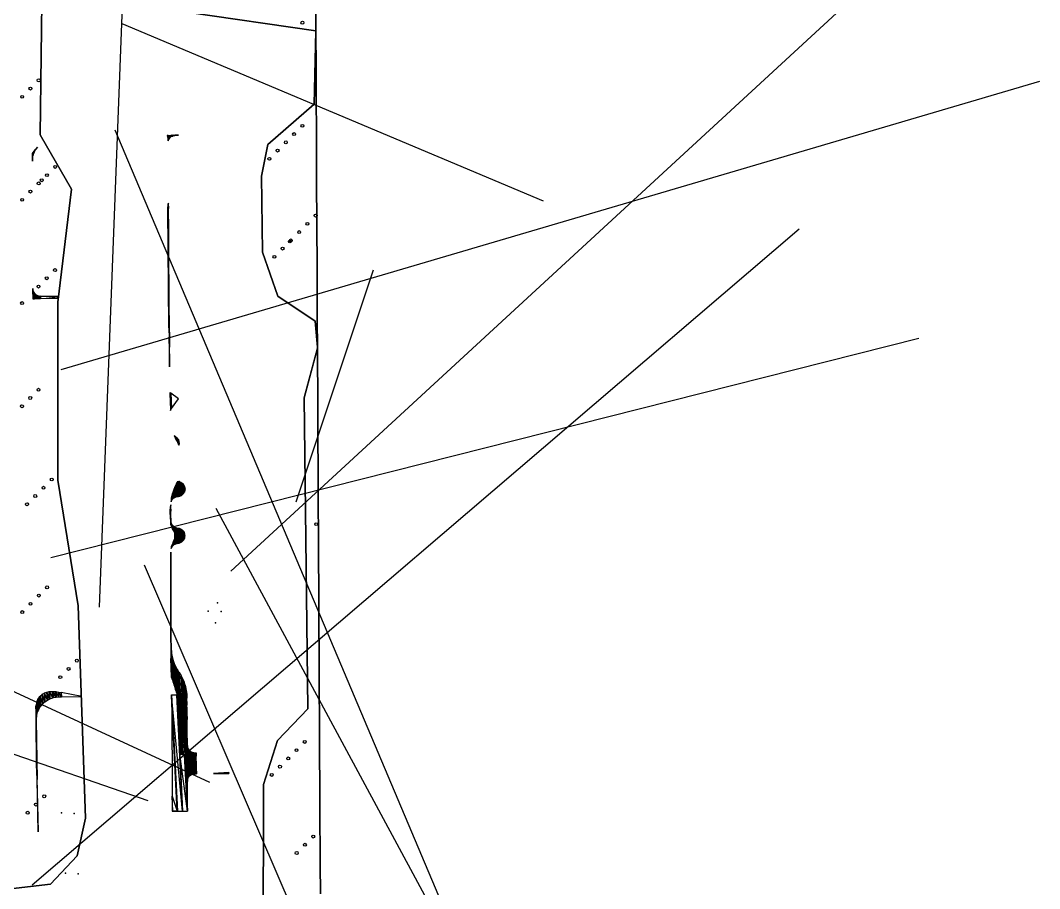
# Model space of a CAD drawing. Header units: metres. Extents: x 4 to 261, y 19 to 641.
# Drawn here: x 115.5 to 255.3, y 268.5 to 387.6 of the extents above; entities that cross this region are included whole.
import ezdxf

# ---------------------------------------------------------------- set-up
doc = ezdxf.new("R2010")
doc.units = ezdxf.units.M
for name, color, linetype in [('BOUNDARY', 7, 'Continuous'), ('ELECTR_CABLE', 7, 'Continuous'), ('ELECTR_CABLE_COMM', 7, 'Continuous'), ('OVERHEAD_POWER_LINE', 7, 'Continuous'), ('ROAD', 7, 'Continuous'), ('SEWER', 7, 'Continuous'), ('SIDEWALK_PATH', 7, 'Continuous'), ('TREE', 7, 'Continuous'), ('WATER_PIPELINE', 7, 'Continuous')]:
    doc.layers.add(name, color=color, linetype=linetype)

# ---------------------------------------------------------------- blocks, each defined once
blk = doc.blocks.new('ДЕРЕН_SIBIRICA')
blk.add_circle((0, 0), 0.2)
blk = doc.blocks.new('СПИРЕЯ_СЕРАЯ')
blk.add_circle((0, 0), 0.2)
blk = doc.blocks.new('ДЕРЕН_FLAVIRAMEA')
blk.add_circle((0, 0), 0.2)
blk = doc.blocks.new('МИСКАНТУС_КИТАЙСКИЙ')
blk.add_circle((0, 0), 0.2)
blk = doc.blocks.new('BEREZA')
blk.add_circle((0, 0), 0.2)

msp = doc.modelspace()

# ---------------------------------------------------------------- linework, layer by layer
at = {"layer": 'BOUNDARY'}
msp.add_lwpolyline([(156.68, 267.76), (156.66, 268.77), (156.65, 270.77), (156.65, 271.75), (156.63, 273.75), (156.62, 274.75), (156.6, 276.74), (156.6, 277.74), (156.59, 279.74), (156.59, 280.74), (156.57, 282.73), (156.57, 283.73), (156.56, 285.73), (156.56, 286.73), (156.54, 288.71), (156.54, 289.71), (156.53, 291.71), (156.53, 292.72), (156.51, 294.7), (156.51, 295.7), (156.5, 297.7), (156.5, 298.7), (156.48, 300.69), (156.48, 301.69), (156.47, 303.69), (156.47, 304.69), (156.45, 306.68), (156.45, 307.68), (156.44, 309.68), (156.44, 310.68), (156.42, 312.66), (156.42, 313.66), (156.41, 315.67), (156.39, 316.65), (156.39, 318.65), (156.38, 319.65), (156.38, 321.65), (156.36, 322.64), (156.36, 324.64), (156.35, 325.64), (156.35, 327.64), (156.33, 328.63), (156.33, 330.63), (156.32, 331.63), (156.32, 333.63), (156.3, 334.61), (156.29, 336.61), (156.29, 337.61), (156.27, 339.6), (156.27, 340.6), (156.26, 342.6), (156.26, 343.6), (156.24, 345.59), (156.24, 346.59), (156.23, 348.59), (156.23, 349.59), (156.21, 351.58), (156.21, 352.58), (156.21, 352.68), (156.21, 352.68), (156.2, 354.58), (156.2, 355.58), (156.18, 357.56), (156.18, 358.56), (156.17, 360.56), (156.17, 361.56), (156.15, 363.55), (156.15, 364.55), (156.14, 365.84), (156.14, 365.84), (156.14, 366.55), (156.14, 367.55), (156.12, 369.54), (156.12, 370.54), (156.11, 372.54), (156.11, 373.54), (156.09, 375.53), (156.09, 376.53), (156.08, 378.53), (156.08, 379.53), (156.06, 381.51), (156.06, 382.51), (156.05, 384.51), (156.05, 385.5), (156.04, 387.5), (156.04, 388.5)], dxfattribs=at)
at = {"layer": 'ELECTR_CABLE'}
for p, q in [((240.68, 400.77), (144.39, 312.02)), ((129.42, 387.14), (187.24, 362.83)), ((153.33, 321.51), (163.93, 353.35)), ((186.53, 187.3), (132.51, 312.83))]:
    msp.add_line(p, q, dxfattribs=at)
at = {"layer": 'ELECTR_CABLE_COMM'}
msp.add_line((222.35, 358.95), (117.13, 268.91), dxfattribs=at)
at = {"layer": 'GROUND'}
for points in [[(118.76, 415.45), (118.2, 371.87), (122.53, 364.42), (120.63, 348.93), (120.65, 324.49), (123.44, 307.27), (124.42, 278.12), (123.27, 272.94), (119.63, 269.08), (104.32, 267.27), (104.08, 264.39), (110, 263.98), (114.17, 262.13), (117.07, 258.62), (118.46, 245.95), (122.22, 242.8), (124.29, 236.77), (124.42, 217.22), (123.2, 212.37), (119.78, 208.71), (107.52, 206.84)], [(156.04, 388.5), (156.04, 387.5), (156.05, 385.5), (156.05, 384.51), (156.06, 382.51), (156.06, 381.51), (156.08, 379.53), (156.08, 378.53), (156.09, 376.53), (156.09, 375.53), (156.11, 373.54), (156.11, 372.54), (156.12, 370.54), (156.12, 369.54), (156.14, 367.55), (156.14, 366.55), (156.14, 365.84), (156.15, 364.55), (156.15, 363.55), (156.17, 361.56), (156.17, 360.56), (156.18, 358.56), (156.18, 357.56), (156.2, 355.58), (156.2, 354.58), (156.21, 352.68), (156.21, 352.58), (156.21, 351.58), (156.23, 349.59), (156.23, 348.59), (156.24, 346.59), (156.24, 345.59), (156.26, 343.6), (156.26, 342.73), (155.95, 346.3), (150.81, 349.72), (148.73, 355.79), (148.59, 366.18), (149.44, 370.56), (155.82, 376.06), (156.04, 386.15), (138.35, 388.69)], [(148.83, 260.19), (148.85, 282.73), (150.76, 288.76), (154.94, 293.11), (154.42, 335.77), (156.26, 342.62), (156.26, 342.6), (156.27, 340.6), (156.27, 339.6), (156.29, 337.61), (156.29, 336.61), (156.3, 334.61), (156.32, 333.63), (156.32, 331.63), (156.33, 330.63), (156.33, 328.63), (156.35, 327.64), (156.35, 325.64), (156.36, 324.64), (156.36, 322.64), (156.38, 321.65), (156.38, 319.65), (156.39, 318.65), (156.39, 316.65), (156.41, 315.67), (156.42, 313.66), (156.42, 312.66), (156.44, 310.68), (156.44, 309.68), (156.45, 307.68), (156.45, 306.68), (156.47, 304.69), (156.47, 303.69), (156.48, 301.69), (156.48, 300.69), (156.5, 298.7), (156.5, 297.7), (156.51, 295.7), (156.51, 294.7), (156.53, 292.72), (156.53, 291.71), (156.54, 289.71), (156.54, 288.71), (156.56, 286.73), (156.56, 285.73), (156.57, 283.73), (156.57, 282.73), (156.59, 280.74), (156.59, 279.74), (156.6, 277.74), (156.6, 276.74), (156.62, 274.75), (156.63, 273.75), (156.65, 271.75), (156.65, 270.77), (156.66, 268.77), (156.68, 267.76)]]:
    msp.add_lwpolyline(points, dxfattribs=at)
at = {"layer": 'OVERHEAD_POWER_LINE'}
for p, q in [((238.79, 343.94), (119.69, 313.85)), ((3.65, 325.32), (132.98, 280.55)), ((141.51, 283), (103.3, 300.67))]:
    msp.add_line(p, q, dxfattribs=at)
at = {"layer": 'ROAD'}
for points in [[(107.52, 206.84), (119.78, 208.71), (123.2, 212.37), (124.42, 217.22), (124.29, 236.77), (122.22, 242.8), (118.46, 245.95), (117.07, 258.62), (114.17, 262.13), (110, 263.98), (104.08, 264.39), (104.32, 267.27), (119.63, 269.08), (123.27, 272.94), (124.42, 278.12), (123.44, 307.27), (120.65, 324.49), (120.63, 348.93), (122.53, 364.42), (118.2, 371.87), (118.76, 415.45)], [(138.35, 388.69), (156.04, 386.15), (155.82, 376.06), (149.44, 370.56), (148.59, 366.18), (148.73, 355.79), (150.81, 349.72), (155.95, 346.3), (156.27, 342.65), (154.42, 335.77), (154.94, 293.11), (150.76, 288.76), (148.85, 282.73), (148.83, 260.19), (150.35, 255.37), (154.03, 251.91), (164.79, 250.55), (165.15, 235.01), (168.21, 225.71), (168.48, 217.14), (158.99, 211.79), (157.03, 205.76)]]:
    msp.add_lwpolyline(points, dxfattribs=at)
msp.add_lwpolyline([(154.74, 316.28), (154.77, 316.28), (154.77, 316.28)], close=True, dxfattribs=at)
at = {"layer": 'SEWER'}
for p, q in [((126.34, 307.09), (131.64, 444.29)), ((142.32, 320.67), (193.32, 226.1))]:
    msp.add_line(p, q, dxfattribs=at)
at = {"layer": 'SIDEWALK_PATH'}
for points in [[(135.79, 371.06), (135.76, 371.17), (135.76, 371.17), (135.73, 371.79), (135.73, 371.79), (135.79, 371.06), (135.76, 371.17), (135.73, 371.79), (135.73, 371.79), (135.65, 371.78), (135.65, 371.78), (135.76, 371.17)], [(135.79, 371.06), (135.76, 371.79), (135.76, 371.79), (135.73, 371.79), (135.73, 371.79), (135.79, 371.06)], [(135.83, 371.79), (135.86, 371.23), (135.86, 371.23), (135.76, 371.79), (135.76, 371.79), (135.83, 371.79), (135.86, 371.23), (135.76, 371.79), (135.76, 371.79), (135.79, 371.06), (135.79, 371.06), (135.86, 371.23)], [(135.92, 371.79), (135.95, 371.37), (135.95, 371.37), (135.83, 371.79), (135.83, 371.79), (135.92, 371.79), (135.95, 371.37), (135.83, 371.79), (135.83, 371.79), (135.86, 371.23), (135.86, 371.23), (135.95, 371.37)], [(136.06, 371.79), (136.07, 371.51), (136.07, 371.51), (135.92, 371.79), (135.92, 371.79), (136.06, 371.79), (136.07, 371.51), (135.92, 371.79), (135.92, 371.79), (135.95, 371.37), (135.95, 371.37), (136.07, 371.51)], [(136.21, 371.81), (136.21, 371.63), (136.21, 371.63), (136.06, 371.79), (136.06, 371.79), (136.21, 371.81), (136.21, 371.63), (136.06, 371.79), (136.06, 371.79), (136.07, 371.51), (136.07, 371.51), (136.21, 371.63)], [(136.36, 371.81), (136.37, 371.7), (136.37, 371.7), (136.21, 371.81), (136.21, 371.81), (136.36, 371.81), (136.37, 371.7), (136.21, 371.81), (136.21, 371.81), (136.21, 371.63), (136.21, 371.63), (136.37, 371.7)], [(136.53, 371.81), (136.53, 371.76), (136.53, 371.76), (136.36, 371.81), (136.36, 371.81), (136.53, 371.81), (136.53, 371.76), (136.36, 371.81), (136.36, 371.81), (136.37, 371.7), (136.37, 371.7), (136.53, 371.76)], [(136.71, 371.82), (136.71, 371.79), (136.71, 371.79), (136.53, 371.81), (136.53, 371.81), (136.71, 371.82), (136.71, 371.79), (136.53, 371.81), (136.53, 371.81), (136.53, 371.76), (136.53, 371.76), (136.71, 371.79)], [(137.18, 371.82), (136.71, 371.82), (136.71, 371.82), (136.71, 371.79), (136.71, 371.79), (137.18, 371.82)], [(117.24, 369.43), (117.27, 369.06), (117.27, 369.06), (117.15, 369.31), (117.15, 369.31), (117.24, 369.43), (117.27, 369.06), (117.15, 369.31), (117.15, 369.31), (117.18, 368.67), (117.18, 368.67), (117.27, 369.06)], [(117.18, 368.67), (117.15, 369.31), (117.15, 369.31), (117.15, 369.24), (117.15, 369.24), (117.18, 368.67)], [(117.18, 368.67), (117.18, 368.66), (117.18, 368.66), (117.15, 369.24), (117.15, 369.24), (117.18, 368.67), (117.18, 368.66), (117.15, 369.24), (117.15, 369.24), (117.15, 368.24), (117.15, 368.24), (117.18, 368.66)], [(117.39, 369.63), (117.41, 369.46), (117.41, 369.46), (117.24, 369.43), (117.24, 369.43), (117.39, 369.63), (117.41, 369.46), (117.24, 369.43), (117.24, 369.43), (117.27, 369.06), (117.27, 369.06), (117.41, 369.46)], [(117.59, 369.87), (117.59, 369.82), (117.59, 369.82), (117.39, 369.63), (117.39, 369.63), (117.59, 369.87), (117.59, 369.82), (117.39, 369.63), (117.39, 369.63), (117.41, 369.46), (117.41, 369.46), (117.59, 369.82)], [(117.83, 370.18), (117.59, 369.87), (117.59, 369.87), (117.59, 369.82), (117.59, 369.82), (117.83, 370.18)], [(135.79, 362.42), (135.82, 361.79), (135.82, 361.79), (135.74, 361.67), (135.74, 361.67), (135.79, 362.42), (135.82, 361.79), (135.74, 361.67), (135.74, 361.67), (135.83, 359.89), (135.83, 359.89), (135.82, 361.79)], [(135.8, 362.51), (135.79, 362.42), (135.79, 362.42), (135.82, 361.79), (135.82, 361.79), (135.8, 362.51)], [(135.74, 361.67), (135.83, 359.89), (135.83, 359.89), (135.88, 345.6), (135.88, 345.6), (135.74, 361.67), (135.83, 359.89), (135.88, 345.6), (135.88, 345.6), (135.94, 344.56), (135.94, 344.56), (135.83, 359.89)], [(117.21, 350.59), (117.2, 350.78), (117.2, 350.78), (117.27, 349.38), (117.27, 349.38), (117.21, 350.59), (117.2, 350.78), (117.27, 349.38), (117.27, 349.38), (117.2, 350.78), (117.27, 349.38), (117.2, 350.78), (117.2, 350.78), (117.2, 349.38), (117.2, 349.38), (117.27, 349.38)], [(117.27, 350.38), (117.33, 349.38), (117.33, 349.38), (117.21, 350.59), (117.21, 350.59), (117.27, 350.38), (117.33, 349.38), (117.21, 350.59), (117.21, 350.59), (117.27, 349.38), (117.27, 349.38), (117.33, 349.38)], [(117.38, 350.2), (117.42, 349.38), (117.42, 349.38), (117.27, 350.38), (117.27, 350.38), (117.38, 350.2), (117.42, 349.38), (117.27, 350.38), (117.27, 350.38), (117.33, 349.38), (117.33, 349.38), (117.42, 349.38)], [(117.51, 350.05), (117.54, 349.4), (117.54, 349.4), (117.38, 350.2), (117.38, 350.2), (117.51, 350.05), (117.54, 349.4), (117.38, 350.2), (117.38, 350.2), (117.42, 349.38), (117.42, 349.38), (117.54, 349.4)], [(117.66, 349.92), (117.69, 349.4), (117.69, 349.4), (117.51, 350.05), (117.51, 350.05), (117.66, 349.92), (117.69, 349.4), (117.51, 350.05), (117.51, 350.05), (117.54, 349.4), (117.54, 349.4), (117.69, 349.4)], [(117.84, 349.83), (117.87, 349.4), (117.87, 349.4), (117.66, 349.92), (117.66, 349.92), (117.84, 349.83), (117.87, 349.4), (117.66, 349.92), (117.66, 349.92), (117.69, 349.4), (117.69, 349.4), (117.87, 349.4)], [(118.05, 349.77), (118.06, 349.4), (118.06, 349.4), (117.84, 349.83), (117.84, 349.83), (118.05, 349.77), (118.06, 349.4), (117.84, 349.83), (117.84, 349.83), (117.87, 349.4), (117.87, 349.4), (118.06, 349.4)], [(118.24, 349.74), (118.26, 349.41), (118.26, 349.41), (118.05, 349.77), (118.05, 349.77), (118.24, 349.74), (118.26, 349.41), (118.05, 349.77), (118.05, 349.77), (118.06, 349.4), (118.06, 349.4), (118.26, 349.41)], [(120.62, 349.75), (120.63, 349.46), (120.63, 349.46), (118.24, 349.74), (118.24, 349.74), (120.62, 349.75), (120.63, 349.46), (118.24, 349.74), (118.24, 349.74), (118.26, 349.41), (118.26, 349.41), (120.63, 349.46)], [(120.63, 349.75), (120.62, 349.75), (120.62, 349.75), (120.63, 349.46), (120.63, 349.46), (120.63, 349.75)], [(135.94, 344.56), (135.88, 345.6), (135.88, 345.6), (135.91, 343.71), (135.91, 343.71), (135.94, 344.56)], [(135.94, 344.56), (135.95, 342.74), (135.95, 342.74), (135.91, 343.71), (135.91, 343.71), (135.94, 344.56), (135.95, 342.74), (135.91, 343.71), (135.91, 343.71), (135.97, 340.03), (135.97, 340.03), (135.95, 342.74)], [(136.13, 336.45), (136.24, 334.33), (136.24, 334.33), (136.04, 336.51), (136.04, 336.51), (136.13, 336.45), (136.24, 334.33), (136.04, 336.51), (136.04, 336.51), (136.15, 334.21), (136.15, 334.21), (136.24, 334.33)], [(136.15, 334.21), (136.04, 336.51), (136.04, 336.51), (136.04, 336.33), (136.04, 336.33), (136.15, 334.21)], [(136.15, 334.21), (136.15, 334.2), (136.15, 334.2), (136.04, 336.33), (136.04, 336.33), (136.15, 334.21), (136.15, 334.2), (136.04, 336.33), (136.04, 336.33), (136.09, 334.06), (136.09, 334.06), (136.15, 334.2)], [(137.21, 335.63), (136.13, 336.45), (136.13, 336.45), (136.24, 334.33), (136.24, 334.33), (137.21, 335.63)], [(136.97, 329.91), (136.8, 330.22), (136.8, 330.22), (136.79, 330.49), (136.79, 330.49), (136.97, 329.91), (136.8, 330.22), (136.79, 330.49), (136.79, 330.49), (136.62, 330.58), (136.62, 330.58), (136.8, 330.22)], [(136.97, 329.91), (136.94, 330.37), (136.94, 330.37), (136.79, 330.49), (136.79, 330.49), (136.97, 329.91)], [(137, 330.31), (137.03, 329.81), (137.03, 329.81), (136.94, 330.37), (136.94, 330.37), (137, 330.31), (137.03, 329.81), (136.94, 330.37), (136.94, 330.37), (136.97, 329.91), (136.97, 329.91), (137.03, 329.81)], [(137.07, 330.22), (137.1, 329.61), (137.1, 329.61), (137, 330.31), (137, 330.31), (137.07, 330.22), (137.1, 329.61), (137, 330.31), (137, 330.31), (137.03, 329.81), (137.03, 329.81), (137.1, 329.61)], [(137.18, 330.06), (137.21, 329.37), (137.21, 329.37), (137.07, 330.22), (137.07, 330.22), (137.18, 330.06), (137.21, 329.37), (137.07, 330.22), (137.07, 330.22), (137.1, 329.61), (137.1, 329.61), (137.21, 329.37)], [(137.19, 329.98), (137.24, 329.31), (137.24, 329.31), (137.18, 330.06), (137.18, 330.06), (137.19, 329.98), (137.24, 329.31), (137.18, 330.06), (137.18, 330.06), (137.21, 329.37), (137.21, 329.37), (137.24, 329.31)], [(137.24, 329.88), (137.27, 329.45), (137.27, 329.45), (137.19, 329.98), (137.19, 329.98), (137.24, 329.88), (137.27, 329.45), (137.19, 329.98), (137.19, 329.98), (137.24, 329.31), (137.24, 329.31), (137.27, 329.45)], [(137.25, 329.78), (137.27, 329.51), (137.27, 329.51), (137.24, 329.88), (137.24, 329.88), (137.25, 329.78), (137.27, 329.51), (137.24, 329.88), (137.24, 329.88), (137.27, 329.45), (137.27, 329.45), (137.27, 329.51)], [(137.27, 329.69), (137.25, 329.78), (137.25, 329.78), (137.27, 329.51), (137.27, 329.51), (137.27, 329.69)], [(136.62, 323.27), (136.68, 322.13), (136.68, 322.13), (136.46, 322.85), (136.46, 322.85), (136.62, 323.27), (136.68, 322.13), (136.46, 322.85), (136.46, 322.85), (136.5, 322.01), (136.5, 322.01), (136.68, 322.13)], [(136.79, 323.73), (136.86, 322.21), (136.86, 322.21), (136.62, 323.27), (136.62, 323.27), (136.79, 323.73), (136.86, 322.21), (136.62, 323.27), (136.62, 323.27), (136.68, 322.13), (136.68, 322.13), (136.86, 322.21)], [(136.92, 323.98), (137.01, 322.25), (137.01, 322.25), (136.79, 323.73), (136.79, 323.73), (136.92, 323.98), (137.01, 322.25), (136.79, 323.73), (136.79, 323.73), (136.86, 322.21), (136.86, 322.21), (137.01, 322.25), (136.79, 323.73), (136.86, 322.21), (136.86, 322.21), (136.79, 323.73), (136.86, 322.21), (136.79, 323.73), (136.79, 323.73), (136.86, 322.21)], [(137.06, 324.24), (137.15, 322.26), (137.15, 322.26), (136.92, 323.98), (136.92, 323.98), (137.06, 324.24), (137.15, 322.26), (136.92, 323.98), (136.92, 323.98), (137.01, 322.25), (137.01, 322.25), (137.15, 322.26)], [(137.1, 324.34), (137.21, 322.26), (137.21, 322.26), (137.06, 324.24), (137.06, 324.24), (137.1, 324.34), (137.21, 322.26), (137.06, 324.24), (137.06, 324.24), (137.15, 322.26), (137.15, 322.26), (137.21, 322.26)], [(137.18, 324.33), (137.28, 322.28), (137.28, 322.28), (137.1, 324.34), (137.1, 324.34), (137.18, 324.33), (137.28, 322.28), (137.1, 324.34), (137.1, 324.34), (137.21, 322.26), (137.21, 322.26), (137.28, 322.28)], [(137.3, 324.31), (137.4, 322.31), (137.4, 322.31), (137.18, 324.33), (137.18, 324.33), (137.3, 324.31), (137.4, 322.31), (137.18, 324.33), (137.18, 324.33), (137.28, 322.28), (137.28, 322.28), (137.4, 322.31)], [(137.3, 324.31), (137.3, 324.31), (137.3, 324.31), (137.4, 322.31), (137.4, 322.31), (137.3, 324.31), (137.3, 324.31), (137.4, 322.31), (137.4, 322.31), (137.31, 324.31), (137.31, 324.31), (137.3, 324.31)], [(137.49, 324.24), (137.58, 322.4), (137.58, 322.4), (137.31, 324.31), (137.31, 324.31), (137.49, 324.24), (137.58, 322.4), (137.31, 324.31), (137.31, 324.31), (137.4, 322.31), (137.4, 322.31), (137.58, 322.4)], [(137.51, 324.24), (137.59, 322.4), (137.59, 322.4), (137.49, 324.24), (137.49, 324.24), (137.51, 324.24), (137.59, 322.4), (137.49, 324.24), (137.49, 324.24), (137.58, 322.4), (137.58, 322.4), (137.59, 322.4)], [(137.67, 324.13), (137.74, 322.52), (137.74, 322.52), (137.51, 324.24), (137.51, 324.24), (137.67, 324.13), (137.74, 322.52), (137.51, 324.24), (137.51, 324.24), (137.59, 322.4), (137.59, 322.4), (137.74, 322.52)], [(137.82, 324), (137.88, 322.67), (137.88, 322.67), (137.67, 324.13), (137.67, 324.13), (137.82, 324), (137.88, 322.67), (137.67, 324.13), (137.67, 324.13), (137.76, 322.52), (137.76, 322.52), (137.88, 322.67), (137.67, 324.13), (137.76, 322.52), (137.76, 322.52), (137.74, 322.52), (137.74, 322.52), (137.67, 324.13)], [(137.94, 323.83), (137.98, 322.85), (137.98, 322.85), (137.82, 324), (137.82, 324), (137.94, 323.83), (137.98, 322.85), (137.82, 324), (137.82, 324), (137.89, 322.68), (137.89, 322.68), (137.98, 322.85), (137.82, 324), (137.89, 322.68), (137.89, 322.68), (137.88, 322.67), (137.88, 322.67), (137.82, 324)], [(137.94, 323.82), (138, 322.85), (138, 322.85), (137.94, 323.83), (137.94, 323.83), (137.94, 323.82), (138, 322.85), (137.94, 323.83), (137.94, 323.83), (137.98, 322.85), (137.98, 322.85), (138, 322.85)], [(138.03, 323.64), (138.06, 323.04), (138.06, 323.04), (137.94, 323.82), (137.94, 323.82), (138.03, 323.64), (138.06, 323.04), (137.94, 323.82), (137.94, 323.82), (138, 322.85), (138, 322.85), (138.06, 323.04)], [(138.07, 323.44), (138.09, 323.24), (138.09, 323.24), (138.03, 323.64), (138.03, 323.64), (138.07, 323.44), (138.09, 323.24), (138.03, 323.64), (138.03, 323.64), (138.06, 323.04), (138.06, 323.04), (138.09, 323.24), (138.03, 323.64), (138.06, 323.04), (138.06, 323.04), (138.03, 323.64), (138.06, 323.04), (138.03, 323.64), (138.03, 323.64), (138.06, 323.04)], [(136.27, 321.73), (136.25, 321.71), (136.25, 321.71), (136.24, 322), (136.24, 322), (136.27, 321.73), (136.25, 321.71), (136.24, 322), (136.24, 322), (136.18, 321.52), (136.18, 321.52), (136.25, 321.71)], [(136.34, 322.44), (136.37, 321.88), (136.37, 321.88), (136.24, 322.04), (136.24, 322.04), (136.34, 322.44), (136.37, 321.88), (136.24, 322.04), (136.24, 322.04), (136.27, 321.73), (136.27, 321.73), (136.37, 321.88)], [(136.27, 321.73), (136.24, 322.04), (136.24, 322.04), (136.24, 322), (136.24, 322), (136.27, 321.73)], [(136.39, 322.61), (136.42, 321.92), (136.42, 321.92), (136.34, 322.44), (136.34, 322.44), (136.39, 322.61), (136.42, 321.92), (136.34, 322.44), (136.34, 322.44), (136.37, 321.88), (136.37, 321.88), (136.42, 321.92)], [(136.46, 322.85), (136.5, 322.01), (136.5, 322.01), (136.39, 322.61), (136.39, 322.61), (136.46, 322.85), (136.5, 322.01), (136.39, 322.61), (136.39, 322.61), (136.42, 321.92), (136.42, 321.92), (136.5, 322.01)], [(136.09, 320.86), (136.12, 320.26), (136.12, 320.26), (136.07, 320.19), (136.07, 320.19), (136.09, 320.86), (136.12, 320.26), (136.07, 320.19), (136.07, 320.19), (136.12, 319.01), (136.12, 319.01), (136.12, 320.26)], [(136.12, 321.1), (136.09, 320.86), (136.09, 320.86), (136.12, 320.26), (136.12, 320.26), (136.12, 321.1)], [(136.07, 320.19), (136.12, 319.01), (136.12, 319.01), (136.07, 320.06), (136.07, 320.06), (136.07, 320.19), (136.12, 319.01), (136.07, 320.06), (136.07, 320.06), (136.12, 318.97), (136.12, 318.97), (136.12, 319.01)], [(136.15, 318.5), (136.12, 318.97), (136.12, 318.97), (136.12, 318.8), (136.12, 318.8), (136.15, 318.5), (136.12, 318.97), (136.12, 318.8), (136.12, 318.8), (136.07, 320.06), (136.07, 320.06), (136.12, 318.97)], [(136.15, 318.77), (136.16, 318.37), (136.16, 318.37), (136.12, 318.97), (136.12, 318.97), (136.15, 318.77), (136.16, 318.37), (136.12, 318.97), (136.12, 318.97), (136.15, 318.5), (136.15, 318.5), (136.16, 318.37)], [(136.15, 318.76), (136.18, 318.28), (136.18, 318.28), (136.15, 318.77), (136.15, 318.77), (136.15, 318.76), (136.18, 318.28), (136.15, 318.77), (136.15, 318.77), (136.16, 318.37), (136.16, 318.37), (136.18, 318.28)], [(136.19, 318.59), (136.22, 318.16), (136.22, 318.16), (136.15, 318.76), (136.15, 318.76), (136.19, 318.59), (136.22, 318.16), (136.15, 318.76), (136.15, 318.76), (136.18, 318.28), (136.18, 318.28), (136.22, 318.16)], [(136.28, 318.41), (136.31, 317.92), (136.31, 317.92), (136.19, 318.59), (136.19, 318.59), (136.28, 318.41), (136.31, 317.92), (136.19, 318.59), (136.19, 318.59), (136.22, 318.16), (136.22, 318.16), (136.31, 317.92)], [(136.34, 318.35), (136.37, 317.79), (136.37, 317.79), (136.28, 318.41), (136.28, 318.41), (136.34, 318.35), (136.37, 317.79), (136.28, 318.41), (136.28, 318.41), (136.31, 317.92), (136.31, 317.92), (136.37, 317.79)], [(136.4, 318.26), (136.43, 317.67), (136.43, 317.67), (136.34, 318.35), (136.34, 318.35), (136.4, 318.26), (136.43, 317.67), (136.34, 318.35), (136.34, 318.35), (136.37, 317.79), (136.37, 317.79), (136.43, 317.67)], [(136.55, 318.13), (136.58, 317.4), (136.58, 317.4), (136.4, 318.26), (136.4, 318.26), (136.55, 318.13), (136.58, 317.4), (136.4, 318.26), (136.4, 318.26), (136.43, 317.67), (136.43, 317.67), (136.58, 317.4)], [(136.59, 318.1), (136.64, 317.32), (136.64, 317.32), (136.55, 318.13), (136.55, 318.13), (136.59, 318.1), (136.64, 317.32), (136.55, 318.13), (136.55, 318.13), (136.58, 317.4), (136.58, 317.4), (136.64, 317.32)], [(136.65, 318.07), (136.7, 317.13), (136.7, 317.13), (136.59, 318.1), (136.59, 318.1), (136.65, 318.07), (136.7, 317.13), (136.59, 318.1), (136.59, 318.1), (136.64, 317.32), (136.64, 317.32), (136.7, 317.13)], [(136.71, 318.02), (136.83, 315.77), (136.83, 315.77), (136.65, 318.07), (136.65, 318.07), (136.71, 318.02), (136.83, 315.77), (136.65, 318.07), (136.65, 318.07), (136.77, 315.75), (136.77, 315.75), (136.83, 315.77)], [(136.82, 317.99), (136.92, 315.8), (136.92, 315.8), (136.71, 318.02), (136.71, 318.02), (136.82, 317.99), (136.92, 315.8), (136.71, 318.02), (136.71, 318.02), (136.83, 315.77), (136.83, 315.77), (136.92, 315.8)], [(136.91, 317.96), (137.01, 315.81), (137.01, 315.81), (136.82, 317.99), (136.82, 317.99), (136.91, 317.96), (137.01, 315.81), (136.82, 317.99), (136.82, 317.99), (136.92, 315.8), (136.92, 315.8), (137.01, 315.81)], [(137, 317.93), (137.1, 315.83), (137.1, 315.83), (136.91, 317.96), (136.91, 317.96), (137, 317.93), (137.1, 315.83), (136.91, 317.96), (136.91, 317.96), (137.01, 315.81), (137.01, 315.81), (137.1, 315.83)], [(137.09, 317.92), (137.19, 315.86), (137.19, 315.86), (137, 317.93), (137, 317.93), (137.09, 317.92), (137.19, 315.86), (137, 317.93), (137, 317.93), (137.1, 315.83), (137.1, 315.83), (137.19, 315.86)], [(137.19, 317.9), (137.3, 315.87), (137.3, 315.87), (137.09, 317.92), (137.09, 317.92), (137.19, 317.9), (137.3, 315.87), (137.09, 317.92), (137.09, 317.92), (137.19, 315.86), (137.19, 315.86), (137.3, 315.87)], [(137.28, 317.89), (137.39, 315.9), (137.39, 315.9), (137.19, 317.9), (137.19, 317.9), (137.28, 317.89), (137.39, 315.9), (137.19, 317.9), (137.19, 317.9), (137.3, 315.87), (137.3, 315.87), (137.39, 315.9)], [(137.39, 317.86), (137.48, 315.93), (137.48, 315.93), (137.28, 317.89), (137.28, 317.89), (137.39, 317.86), (137.48, 315.93), (137.28, 317.89), (137.28, 317.89), (137.39, 315.9), (137.39, 315.9), (137.48, 315.93)], [(137.48, 317.83), (137.56, 315.99), (137.56, 315.99), (137.39, 317.86), (137.39, 317.86), (137.48, 317.83), (137.56, 315.99), (137.39, 317.86), (137.39, 317.86), (137.48, 315.93), (137.48, 315.93), (137.56, 315.99)], [(137.55, 317.77), (137.64, 316.04), (137.64, 316.04), (137.48, 317.83), (137.48, 317.83), (137.55, 317.77), (137.64, 316.04), (137.48, 317.83), (137.48, 317.83), (137.56, 315.99), (137.56, 315.99), (137.64, 316.04)], [(137.64, 317.73), (137.71, 316.11), (137.71, 316.11), (137.55, 317.77), (137.55, 317.77), (137.64, 317.73), (137.71, 316.11), (137.55, 317.77), (137.55, 317.77), (137.64, 316.04), (137.64, 316.04), (137.71, 316.11)], [(137.71, 317.65), (137.79, 316.17), (137.79, 316.17), (137.64, 317.73), (137.64, 317.73), (137.71, 317.65), (137.79, 316.17), (137.64, 317.73), (137.64, 317.73), (137.71, 316.11), (137.71, 316.11), (137.79, 316.17)], [(137.79, 317.59), (137.85, 316.25), (137.85, 316.25), (137.71, 317.65), (137.71, 317.65), (137.79, 317.59), (137.85, 316.25), (137.71, 317.65), (137.71, 317.65), (137.79, 316.17), (137.79, 316.17), (137.85, 316.25)], [(137.85, 317.52), (137.91, 316.32), (137.91, 316.32), (137.79, 317.59), (137.79, 317.59), (137.85, 317.52), (137.91, 316.32), (137.79, 317.59), (137.79, 317.59), (137.85, 316.25), (137.85, 316.25), (137.91, 316.32)], [(137.91, 317.44), (137.95, 316.43), (137.95, 316.43), (137.85, 317.52), (137.85, 317.52), (137.91, 317.44), (137.95, 316.43), (137.85, 317.52), (137.85, 317.52), (137.91, 316.32), (137.91, 316.32), (137.95, 316.43)], [(136.56, 316.23), (136.59, 315.67), (136.59, 315.67), (136.44, 315.92), (136.44, 315.92), (136.56, 316.23), (136.59, 315.67), (136.44, 315.92), (136.44, 315.92), (136.46, 315.55), (136.46, 315.55), (136.59, 315.67)], [(136.68, 316.5), (136.73, 315.72), (136.73, 315.72), (136.56, 316.23), (136.56, 316.23), (136.68, 316.5), (136.73, 315.72), (136.56, 316.23), (136.56, 316.23), (136.59, 315.67), (136.59, 315.67), (136.73, 315.72)], [(136.7, 316.61), (136.74, 315.74), (136.74, 315.74), (136.68, 316.5), (136.68, 316.5), (136.7, 316.61), (136.74, 315.74), (136.68, 316.5), (136.68, 316.5), (136.73, 315.72), (136.73, 315.72), (136.74, 315.74)], [(136.7, 317.13), (136.77, 315.75), (136.77, 315.75), (136.7, 316.84), (136.7, 316.84), (136.7, 317.13), (136.77, 315.75), (136.7, 316.84), (136.7, 316.84), (136.76, 315.75), (136.76, 315.75), (136.77, 315.75)], [(136.7, 316.84), (136.76, 315.75), (136.76, 315.75), (136.7, 316.61), (136.7, 316.61), (136.7, 316.84), (136.76, 315.75), (136.7, 316.61), (136.7, 316.61), (136.74, 315.74), (136.74, 315.74), (136.76, 315.75)], [(137.95, 317.34), (138, 316.5), (138, 316.5), (137.91, 317.44), (137.91, 317.44), (137.95, 317.34), (138, 316.5), (137.91, 317.44), (137.91, 317.44), (137.95, 316.43), (137.95, 316.43), (138, 316.5)], [(137.98, 317.26), (138.03, 316.61), (138.03, 316.61), (137.95, 317.34), (137.95, 317.34), (137.98, 317.26), (138.03, 316.61), (137.95, 317.34), (137.95, 317.34), (138, 316.5), (138, 316.5), (138.03, 316.61)], [(138.03, 317.16), (138.04, 316.7), (138.04, 316.7), (137.98, 317.26), (137.98, 317.26), (138.03, 317.16), (138.04, 316.7), (137.98, 317.26), (137.98, 317.26), (138.03, 316.61), (138.03, 316.61), (138.04, 316.7)], [(138.04, 317.08), (138.06, 316.81), (138.06, 316.81), (138.03, 317.16), (138.03, 317.16), (138.04, 317.08), (138.06, 316.81), (138.03, 317.16), (138.03, 317.16), (138.04, 316.7), (138.04, 316.7), (138.06, 316.81)], [(138.06, 316.89), (138.04, 317.08), (138.04, 317.08), (138.06, 316.81), (138.06, 316.81), (138.06, 316.89)], [(136.25, 315.26), (136.19, 315.11), (136.19, 315.11), (136.19, 315.14), (136.19, 315.14), (136.25, 315.26), (136.19, 315.11), (136.19, 315.14), (136.19, 315.14), (136.18, 315.1), (136.18, 315.1), (136.19, 315.11)], [(136.25, 315.26), (136.24, 315.37), (136.24, 315.37), (136.19, 315.14), (136.19, 315.14), (136.25, 315.26)], [(136.25, 315.43), (136.27, 315.29), (136.27, 315.29), (136.24, 315.37), (136.24, 315.37), (136.25, 315.43), (136.27, 315.29), (136.24, 315.37), (136.24, 315.37), (136.25, 315.26), (136.25, 315.26), (136.27, 315.29)], [(136.33, 315.62), (136.34, 315.41), (136.34, 315.41), (136.25, 315.43), (136.25, 315.43), (136.33, 315.62), (136.34, 315.41), (136.25, 315.43), (136.25, 315.43), (136.27, 315.29), (136.27, 315.29), (136.34, 315.41)], [(136.44, 315.9), (136.46, 315.55), (136.46, 315.55), (136.33, 315.62), (136.33, 315.62), (136.44, 315.9), (136.46, 315.55), (136.33, 315.62), (136.33, 315.62), (136.34, 315.41), (136.34, 315.41), (136.46, 315.55)], [(136.44, 315.9), (136.44, 315.9), (136.44, 315.9), (136.46, 315.55), (136.46, 315.55), (136.44, 315.9), (136.44, 315.9), (136.46, 315.55), (136.46, 315.55), (136.44, 315.92), (136.44, 315.92), (136.44, 315.9)], [(136.13, 314.63), (136.12, 314.4), (136.12, 314.4), (136.13, 313.87), (136.13, 313.87), (136.13, 314.63)], [(136.12, 314.4), (136.13, 313.87), (136.13, 313.87), (136.12, 302.7), (136.12, 302.7), (136.12, 314.4), (136.13, 313.87), (136.12, 302.7), (136.12, 302.7), (136.18, 301.63), (136.18, 301.63), (136.13, 313.87)], [(136.4, 297), (136.12, 302.7), (136.12, 302.7), (136.12, 300.03), (136.12, 300.03), (136.4, 297)], [(136.18, 301.63), (136.18, 301.63), (136.18, 301.63), (136.4, 297), (136.4, 297), (136.18, 301.63), (136.18, 301.63), (136.4, 297), (136.4, 297), (136.21, 301.05), (136.21, 301.05), (136.18, 301.63)], [(136.28, 300.45), (136.47, 296.79), (136.47, 296.79), (136.21, 301.05), (136.21, 301.05), (136.28, 300.45), (136.47, 296.79), (136.21, 301.05), (136.21, 301.05), (136.4, 297), (136.4, 297), (136.47, 296.79)], [(136.4, 297), (136.25, 297.46), (136.25, 297.46), (136.12, 300.03), (136.12, 300.03), (136.4, 297), (136.25, 297.46), (136.12, 300.03), (136.12, 300.03), (136.19, 297.66), (136.19, 297.66), (136.25, 297.46)], [(136.37, 300.12), (136.55, 296.55), (136.55, 296.55), (136.28, 300.45), (136.28, 300.45), (136.37, 300.12), (136.55, 296.55), (136.28, 300.45), (136.28, 300.45), (136.47, 296.79), (136.47, 296.79), (136.55, 296.55)], [(136.43, 299.88), (136.59, 296.39), (136.59, 296.39), (136.37, 300.12), (136.37, 300.12), (136.43, 299.88), (136.59, 296.39), (136.37, 300.12), (136.37, 300.12), (136.55, 296.55), (136.55, 296.55), (136.59, 296.39)], [(136.56, 299.48), (136.74, 295.96), (136.74, 295.96), (136.43, 299.88), (136.43, 299.88), (136.56, 299.48), (136.74, 295.96), (136.43, 299.88), (136.43, 299.88), (136.59, 296.39), (136.59, 296.39), (136.74, 295.96)], [(136.59, 299.4), (136.77, 295.85), (136.77, 295.85), (136.56, 299.48), (136.56, 299.48), (136.59, 299.4), (136.77, 295.85), (136.56, 299.48), (136.56, 299.48), (136.74, 295.96), (136.74, 295.96), (136.77, 295.85)], [(136.62, 299.33), (136.79, 295.75), (136.79, 295.75), (136.59, 299.4), (136.59, 299.4), (136.62, 299.33), (136.79, 295.75), (136.59, 299.4), (136.59, 299.4), (136.77, 295.85), (136.77, 295.85), (136.79, 295.75)], [(136.71, 299.11), (136.91, 295.34), (136.91, 295.34), (136.62, 299.33), (136.62, 299.33), (136.71, 299.11), (136.91, 295.34), (136.62, 299.33), (136.62, 299.33), (136.79, 295.75), (136.79, 295.75), (136.91, 295.34)], [(136.86, 298.78), (137.06, 294.73), (137.06, 294.73), (136.71, 299.11), (136.71, 299.11), (136.86, 298.78), (137.06, 294.73), (136.71, 299.11), (136.71, 299.11), (136.91, 295.34), (136.91, 295.34), (137.06, 294.73)], [(137, 298.54), (137.22, 294.12), (137.22, 294.12), (136.86, 298.78), (136.86, 298.78), (137, 298.54), (137.22, 294.12), (136.86, 298.78), (136.86, 298.78), (137.06, 294.73), (137.06, 294.73), (137.22, 294.12)], [(137.1, 298.37), (137.34, 293.52), (137.34, 293.52), (137, 298.54), (137, 298.54), (137.1, 298.37), (137.34, 293.52), (137, 298.54), (137, 298.54), (137.22, 294.12), (137.22, 294.12), (137.34, 293.52)], [(137.16, 298.27), (137.43, 292.8), (137.43, 292.8), (137.1, 298.37), (137.1, 298.37), (137.16, 298.27), (137.43, 292.8), (137.1, 298.37), (137.1, 298.37), (137.34, 293.52), (137.34, 293.52), (137.43, 292.8)], [(137.18, 298.24), (137.46, 292.49), (137.46, 292.49), (137.16, 298.27), (137.16, 298.27), (137.18, 298.24), (137.46, 292.49), (137.16, 298.27), (137.16, 298.27), (137.43, 292.8), (137.43, 292.8), (137.46, 292.49)], [(137.19, 298.21), (137.49, 292.15), (137.49, 292.15), (137.18, 298.24), (137.18, 298.24), (137.19, 298.21), (137.49, 292.15), (137.18, 298.24), (137.18, 298.24), (137.46, 292.49), (137.46, 292.49), (137.49, 292.15)], [(137.21, 298.18), (137.55, 291.46), (137.55, 291.46), (137.19, 298.21), (137.19, 298.21), (137.21, 298.18), (137.55, 291.46), (137.19, 298.21), (137.19, 298.21), (137.49, 292.15), (137.49, 292.15), (137.55, 291.46)], [(137.27, 298.11), (137.82, 286.88), (137.82, 286.88), (137.21, 298.18), (137.21, 298.18), (137.27, 298.11), (137.82, 286.88), (137.21, 298.18), (137.21, 298.18), (137.77, 286.88), (137.77, 286.88), (137.82, 286.88)], [(137.55, 297.66), (138.09, 286.83), (138.09, 286.83), (137.27, 298.11), (137.27, 298.11), (137.55, 297.66), (138.09, 286.83), (137.27, 298.11), (137.27, 298.11), (137.82, 286.88), (137.82, 286.88), (138.09, 286.83)], [(137.79, 297.18), (138.3, 286.8), (138.3, 286.8), (137.55, 297.66), (137.55, 297.66), (137.79, 297.18), (138.3, 286.8), (137.55, 297.66), (137.55, 297.66), (138.09, 286.83), (138.09, 286.83), (138.3, 286.8)], [(137.95, 296.76), (138.46, 286.77), (138.46, 286.77), (137.79, 297.18), (137.79, 297.18), (137.95, 296.76), (138.46, 286.77), (137.79, 297.18), (137.79, 297.18), (138.3, 286.8), (138.3, 286.8), (138.46, 286.77)], [(137.98, 296.69), (138.39, 288.67), (138.39, 288.67), (137.95, 296.76), (137.95, 296.76), (137.98, 296.69), (138.39, 288.67), (137.95, 296.76), (137.95, 296.76), (138.39, 288.15), (138.39, 288.15), (138.39, 288.67)], [(138.15, 296.18), (138.37, 291.64), (138.37, 291.64), (137.98, 296.69), (137.98, 296.69), (138.15, 296.18), (138.37, 291.64), (137.98, 296.69), (137.98, 296.69), (138.39, 288.67), (138.39, 288.67), (138.37, 291.64)], [(118.48, 295.1), (118.56, 293.81), (118.56, 293.81), (118.21, 294.87), (118.21, 294.87), (118.48, 295.1), (118.56, 293.81), (118.21, 294.87), (118.21, 294.87), (118.29, 293.49), (118.29, 293.49), (118.56, 293.81)], [(118.5, 295.12), (118.57, 293.82), (118.57, 293.82), (118.48, 295.1), (118.48, 295.1), (118.5, 295.12), (118.57, 293.82), (118.48, 295.1), (118.48, 295.1), (118.56, 293.81), (118.56, 293.81), (118.57, 293.82)], [(118.8, 295.28), (118.86, 294.07), (118.86, 294.07), (118.5, 295.12), (118.5, 295.12), (118.8, 295.28), (118.86, 294.07), (118.5, 295.12), (118.5, 295.12), (118.57, 293.82), (118.57, 293.82), (118.86, 294.07)], [(119.14, 295.4), (119.2, 294.31), (119.2, 294.31), (118.8, 295.3), (118.8, 295.3), (119.14, 295.4), (119.2, 294.31), (118.8, 295.3), (118.8, 295.3), (118.86, 294.09), (118.86, 294.09), (119.2, 294.31)], [(118.8, 295.3), (118.86, 294.09), (118.86, 294.09), (118.8, 295.28), (118.8, 295.28), (118.8, 295.3), (118.86, 294.09), (118.8, 295.28), (118.8, 295.28), (118.86, 294.07), (118.86, 294.07), (118.86, 294.09)], [(119.44, 295.49), (119.48, 294.46), (119.48, 294.46), (119.14, 295.4), (119.14, 295.4), (119.44, 295.49), (119.48, 294.46), (119.14, 295.4), (119.14, 295.4), (119.2, 294.31), (119.2, 294.31), (119.48, 294.46)], [(119.51, 295.49), (119.56, 294.51), (119.56, 294.51), (119.44, 295.49), (119.44, 295.49), (119.51, 295.49), (119.56, 294.51), (119.44, 295.49), (119.44, 295.49), (119.48, 294.46), (119.48, 294.46), (119.56, 294.51)], [(119.9, 295.51), (119.95, 294.64), (119.95, 294.64), (119.51, 295.49), (119.51, 295.49), (119.9, 295.51), (119.95, 294.64), (119.51, 295.49), (119.51, 295.49), (119.56, 294.51), (119.56, 294.51), (119.95, 294.64)], [(120.01, 295.52), (120.05, 294.67), (120.05, 294.67), (119.9, 295.51), (119.9, 295.51), (120.01, 295.52), (120.05, 294.67), (119.9, 295.51), (119.9, 295.51), (119.95, 294.64), (119.95, 294.64), (120.05, 294.67)], [(120.3, 295.49), (120.35, 294.73), (120.35, 294.73), (120.01, 295.52), (120.01, 295.52), (120.3, 295.49), (120.35, 294.73), (120.01, 295.52), (120.01, 295.52), (120.05, 294.67), (120.05, 294.67), (120.35, 294.73)], [(120.38, 295.48), (120.41, 294.73), (120.41, 294.73), (120.3, 295.49), (120.3, 295.49), (120.38, 295.48), (120.41, 294.73), (120.3, 295.49), (120.3, 295.49), (120.35, 294.73), (120.35, 294.73), (120.41, 294.73)], [(120.72, 295.42), (120.75, 294.76), (120.75, 294.76), (120.38, 295.48), (120.38, 295.48), (120.72, 295.42), (120.75, 294.76), (120.38, 295.48), (120.38, 295.48), (120.41, 294.73), (120.41, 294.73), (120.75, 294.76)], [(121.1, 295.34), (121.13, 294.78), (121.13, 294.78), (120.72, 295.42), (120.72, 295.42), (121.1, 295.34), (121.13, 294.78), (120.72, 295.42), (120.72, 295.42), (120.75, 294.76), (120.75, 294.76), (121.13, 294.78)], [(123.95, 294.82), (121.1, 295.34), (121.1, 295.34), (121.13, 294.78), (121.13, 294.78), (123.95, 294.82)], [(138.22, 295.85), (138.36, 292.91), (138.36, 292.91), (138.15, 296.18), (138.15, 296.18), (138.22, 295.85), (138.36, 292.91), (138.15, 296.18), (138.15, 296.18), (138.37, 291.64), (138.37, 291.64), (138.36, 292.91)], [(138.25, 295.66), (138.36, 293.64), (138.36, 293.64), (138.22, 295.85), (138.22, 295.85), (138.25, 295.66), (138.36, 293.64), (138.22, 295.85), (138.22, 295.85), (138.36, 292.91), (138.36, 292.91), (138.36, 293.64)], [(138.33, 295.15), (138.36, 294.6), (138.36, 294.6), (138.25, 295.66), (138.25, 295.66), (138.33, 295.15), (138.36, 294.6), (138.25, 295.66), (138.25, 295.66), (138.36, 293.64), (138.36, 293.64), (138.36, 294.6)], [(138.33, 295.13), (138.33, 295.15), (138.33, 295.15), (138.36, 294.6), (138.36, 294.6), (138.33, 295.13)], [(117.69, 293.7), (117.77, 292.39), (117.77, 292.39), (117.63, 293.45), (117.63, 293.45), (117.69, 293.7), (117.77, 292.39), (117.63, 293.45), (117.63, 293.45), (117.71, 292.07), (117.71, 292.07), (117.77, 292.39)], [(117.8, 294.09), (117.86, 292.7), (117.86, 292.7), (117.69, 293.7), (117.69, 293.7), (117.8, 294.09), (117.86, 292.7), (117.69, 293.7), (117.69, 293.7), (117.77, 292.39), (117.77, 292.39), (117.86, 292.7)], [(117.81, 294.16), (117.88, 292.77), (117.88, 292.77), (117.8, 294.09), (117.8, 294.09), (117.81, 294.16), (117.88, 292.77), (117.8, 294.09), (117.8, 294.09), (117.86, 292.7), (117.86, 292.7), (117.88, 292.77)], [(117.9, 294.4), (117.97, 292.95), (117.97, 292.95), (117.81, 294.16), (117.81, 294.16), (117.9, 294.4), (117.97, 292.95), (117.81, 294.16), (117.81, 294.16), (117.88, 292.77), (117.88, 292.77), (117.97, 292.95)], [(117.99, 294.55), (118.06, 293.15), (118.06, 293.15), (117.9, 294.4), (117.9, 294.4), (117.99, 294.55), (118.06, 293.15), (117.9, 294.4), (117.9, 294.4), (117.97, 292.95), (117.97, 292.95), (118.06, 293.15)], [(118.14, 294.81), (118.21, 293.39), (118.21, 293.39), (117.99, 294.55), (117.99, 294.55), (118.14, 294.81), (118.21, 293.39), (117.99, 294.55), (117.99, 294.55), (118.06, 293.15), (118.06, 293.15), (118.21, 293.39)], [(118.21, 294.87), (118.29, 293.49), (118.29, 293.49), (118.14, 294.81), (118.14, 294.81), (118.21, 294.87), (118.29, 293.49), (118.14, 294.81), (118.14, 294.81), (118.21, 293.39), (118.21, 293.39), (118.29, 293.49)], [(136.97, 295.03), (137.76, 279.07), (137.76, 279.07), (136.25, 295.03), (136.25, 295.03), (136.97, 295.03), (137.76, 279.07), (136.25, 295.03), (136.25, 295.03), (137.04, 279.07), (137.04, 279.07), (137.76, 279.07)], [(136.25, 295.03), (137.04, 279.07), (137.04, 279.07), (136.27, 293.82), (136.27, 293.82), (136.25, 295.03), (137.04, 279.07), (136.27, 293.82), (136.27, 293.82), (137, 279.07), (137, 279.07), (137.04, 279.07)], [(137, 279.07), (136.27, 293.82), (136.27, 293.82), (136.33, 281.16), (136.33, 281.16), (137, 279.07)], [(136.98, 295.03), (137.37, 287.21), (137.37, 287.21), (136.97, 295.03), (136.97, 295.03), (136.98, 295.03), (137.37, 287.21), (136.97, 295.03), (136.97, 295.03), (137.37, 286.94), (137.37, 286.94), (137.37, 287.21)], [(137.22, 294.12), (137.46, 289.28), (137.46, 289.28), (136.98, 295.03), (136.98, 295.03), (137.22, 294.12), (137.46, 289.28), (136.98, 295.03), (136.98, 295.03), (137.37, 287.21), (137.37, 287.21), (137.46, 289.28)], [(137.34, 293.52), (137.51, 290.27), (137.51, 290.27), (137.22, 294.12), (137.22, 294.12), (137.34, 293.52), (137.51, 290.27), (137.22, 294.12), (137.22, 294.12), (137.46, 289.28), (137.46, 289.28), (137.51, 290.27)], [(117.63, 293.45), (117.71, 292.07), (117.71, 292.07), (117.65, 292.92), (117.65, 292.92), (117.63, 293.45), (117.71, 292.07), (117.65, 292.92), (117.65, 292.92), (117.69, 291.98), (117.69, 291.98), (117.71, 292.07)], [(117.65, 292.92), (117.69, 291.98), (117.69, 291.98), (117.65, 291.95), (117.65, 291.95), (117.65, 292.92), (117.69, 291.98), (117.65, 291.95), (117.65, 291.95), (117.66, 291.57), (117.66, 291.57), (117.69, 291.98)], [(137.46, 292.49), (137.53, 291.12), (137.53, 291.12), (137.34, 293.52), (137.34, 293.52), (137.46, 292.49), (137.53, 291.12), (137.34, 293.52), (137.34, 293.52), (137.51, 290.27), (137.51, 290.27), (137.53, 291.12)], [(137.55, 291.46), (137.46, 292.49), (137.46, 292.49), (137.53, 291.12), (137.53, 291.12), (137.55, 291.46)], [(117.66, 291.57), (117.65, 291.95), (117.65, 291.95), (117.71, 285.46), (117.71, 285.46), (117.66, 291.57)], [(117.66, 291.57), (117.8, 283.44), (117.8, 283.44), (117.71, 285.46), (117.71, 285.46), (117.66, 291.57), (117.8, 283.44), (117.71, 285.46), (117.71, 285.46), (117.93, 276.23), (117.93, 276.23), (117.8, 283.44)], [(137.53, 291.24), (137.76, 286.88), (137.76, 286.88), (137.51, 290.36), (137.51, 290.36), (137.53, 291.24), (137.76, 286.88), (137.51, 290.36), (137.51, 290.36), (137.67, 286.89), (137.67, 286.89), (137.76, 286.88)], [(137.55, 291.46), (137.77, 286.88), (137.77, 286.88), (137.53, 291.24), (137.53, 291.24), (137.55, 291.46), (137.77, 286.88), (137.53, 291.24), (137.53, 291.24), (137.76, 286.88), (137.76, 286.88), (137.77, 286.88)], [(137.51, 290.36), (137.67, 286.89), (137.67, 286.89), (137.4, 287.89), (137.4, 287.89), (137.51, 290.36), (137.67, 286.89), (137.4, 287.89), (137.4, 287.89), (137.45, 286.92), (137.45, 286.92), (137.67, 286.89)], [(138.39, 288.15), (138.39, 288.15), (138.39, 288.15), (138.46, 286.77), (138.46, 286.77), (138.39, 288.15), (138.39, 288.15), (138.46, 286.77), (138.46, 286.77), (138.4, 287.97), (138.4, 287.97), (138.39, 288.15)], [(137.45, 286.92), (137.4, 287.89), (137.4, 287.89), (137.37, 286.94), (137.37, 286.94), (137.45, 286.92)], [(138.04, 286.83), (138.43, 279.08), (138.43, 279.08), (137.37, 286.94), (137.37, 286.94), (138.04, 286.83), (138.43, 279.08), (137.37, 286.94), (137.37, 286.94), (137.76, 279.07), (137.76, 279.07), (138.43, 279.08)], [(138.24, 286.82), (138.42, 283.17), (138.42, 283.17), (138.04, 286.83), (138.04, 286.83), (138.24, 286.82), (138.42, 283.17), (138.04, 286.83), (138.04, 286.83), (138.43, 279.08), (138.43, 279.08), (138.42, 283.17)], [(138.25, 286.8), (138.43, 283.37), (138.43, 283.37), (138.24, 286.82), (138.24, 286.82), (138.25, 286.8), (138.43, 283.37), (138.24, 286.82), (138.24, 286.82), (138.42, 283.17), (138.42, 283.17), (138.43, 283.37)], [(138.33, 286.8), (138.49, 283.58), (138.49, 283.58), (138.25, 286.8), (138.25, 286.8), (138.33, 286.8), (138.49, 283.58), (138.25, 286.8), (138.25, 286.8), (138.43, 283.37), (138.43, 283.37), (138.49, 283.58)], [(138.43, 286.77), (138.58, 283.76), (138.58, 283.76), (138.33, 286.8), (138.33, 286.8), (138.43, 286.77), (138.58, 283.76), (138.33, 286.8), (138.33, 286.8), (138.49, 283.58), (138.49, 283.58), (138.58, 283.76)], [(138.45, 287.79), (138.51, 286.77), (138.51, 286.77), (138.4, 287.97), (138.4, 287.97), (138.45, 287.79), (138.51, 286.77), (138.4, 287.97), (138.4, 287.97), (138.46, 286.77), (138.46, 286.77), (138.51, 286.77)], [(138.57, 286.76), (138.71, 283.91), (138.71, 283.91), (138.43, 286.77), (138.43, 286.77), (138.57, 286.76), (138.71, 283.91), (138.43, 286.77), (138.43, 286.77), (138.58, 283.76), (138.58, 283.76), (138.71, 283.91)], [(138.54, 287.62), (138.57, 286.76), (138.57, 286.76), (138.45, 287.79), (138.45, 287.79), (138.54, 287.62), (138.57, 286.76), (138.45, 287.79), (138.45, 287.79), (138.51, 286.77), (138.51, 286.77), (138.57, 286.76)], [(138.64, 287.47), (138.67, 286.74), (138.67, 286.74), (138.54, 287.62), (138.54, 287.62), (138.64, 287.47), (138.67, 286.74), (138.54, 287.62), (138.54, 287.62), (138.57, 286.76), (138.57, 286.76), (138.67, 286.74)], [(138.73, 286.73), (138.86, 284.04), (138.86, 284.04), (138.57, 286.76), (138.57, 286.76), (138.73, 286.73), (138.86, 284.04), (138.57, 286.76), (138.57, 286.76), (138.71, 283.91), (138.71, 283.91), (138.86, 284.04)], [(138.76, 287.34), (138.8, 286.73), (138.8, 286.73), (138.64, 287.47), (138.64, 287.47), (138.76, 287.34), (138.8, 286.73), (138.64, 287.47), (138.64, 287.47), (138.67, 286.74), (138.67, 286.74), (138.8, 286.73)], [(138.92, 286.7), (139.04, 284.14), (139.04, 284.14), (138.73, 286.73), (138.73, 286.73), (138.92, 286.7), (139.04, 284.14), (138.73, 286.73), (138.73, 286.73), (138.86, 284.04), (138.86, 284.04), (139.04, 284.14)], [(138.92, 287.24), (138.94, 286.7), (138.94, 286.7), (138.76, 287.34), (138.76, 287.34), (138.92, 287.24), (138.94, 286.7), (138.76, 287.34), (138.76, 287.34), (138.8, 286.73), (138.8, 286.73), (138.94, 286.7)], [(138.95, 287.22), (138.98, 286.7), (138.98, 286.7), (138.92, 287.24), (138.92, 287.24), (138.95, 287.22), (138.98, 286.7), (138.92, 287.24), (138.92, 287.24), (138.94, 286.7), (138.94, 286.7), (138.98, 286.7)], [(138.98, 286.7), (139.1, 284.16), (139.1, 284.16), (138.92, 286.7), (138.92, 286.7), (138.98, 286.7), (139.1, 284.16), (138.92, 286.7), (138.92, 286.7), (139.04, 284.14), (139.04, 284.14), (139.1, 284.16)], [(139.09, 287.16), (139.1, 286.68), (139.1, 286.68), (138.95, 287.22), (138.95, 287.22), (139.09, 287.16), (139.1, 286.68), (138.95, 287.22), (138.95, 287.22), (138.98, 286.7), (138.98, 286.7), (139.1, 286.68)], [(139.12, 286.68), (139.25, 284.2), (139.25, 284.2), (138.98, 286.7), (138.98, 286.7), (139.12, 286.68), (139.25, 284.2), (138.98, 286.7), (138.98, 286.7), (139.1, 284.16), (139.1, 284.16), (139.25, 284.2)], [(139.27, 287.12), (139.28, 286.65), (139.28, 286.65), (139.09, 287.16), (139.09, 287.16), (139.27, 287.12), (139.28, 286.65), (139.09, 287.16), (139.09, 287.16), (139.1, 286.68), (139.1, 286.68), (139.28, 286.65)], [(139.33, 286.65), (139.45, 284.22), (139.45, 284.22), (139.12, 286.68), (139.12, 286.68), (139.33, 286.65), (139.45, 284.22), (139.12, 286.68), (139.12, 286.68), (139.25, 284.2), (139.25, 284.2), (139.45, 284.22)], [(139.45, 287.1), (139.46, 286.64), (139.46, 286.64), (139.27, 287.12), (139.27, 287.12), (139.45, 287.1), (139.46, 286.64), (139.27, 287.12), (139.27, 287.12), (139.28, 286.65), (139.28, 286.65), (139.46, 286.64)], [(139.55, 287.1), (139.58, 286.62), (139.58, 286.62), (139.45, 287.1), (139.45, 287.1), (139.55, 287.1), (139.58, 286.62), (139.45, 287.1), (139.45, 287.1), (139.46, 286.64), (139.46, 286.64), (139.58, 286.62)], [(139.63, 287.1), (139.64, 286.62), (139.64, 286.62), (139.55, 287.1), (139.55, 287.1), (139.63, 287.1), (139.64, 286.62), (139.55, 287.1), (139.55, 287.1), (139.58, 286.62), (139.58, 286.62), (139.64, 286.62)], [(139.64, 287.1), (139.63, 287.1), (139.63, 287.1), (139.64, 286.62), (139.64, 286.62), (139.64, 287.1)], [(139.54, 286.62), (139.66, 284.22), (139.66, 284.22), (139.33, 286.65), (139.33, 286.65), (139.54, 286.62), (139.66, 284.22), (139.33, 286.65), (139.33, 286.65), (139.45, 284.22), (139.45, 284.22), (139.66, 284.22)], [(139.58, 286.62), (139.64, 285.31), (139.64, 285.31), (139.54, 286.62), (139.54, 286.62), (139.58, 286.62), (139.64, 285.31), (139.54, 286.62), (139.54, 286.62), (139.66, 284.22), (139.66, 284.22), (139.64, 285.31)], [(139.64, 286.62), (139.58, 286.62), (139.58, 286.62), (139.64, 285.31), (139.64, 285.31), (139.64, 286.62)], [(144.1, 284.26), (144.1, 284.26), (144.1, 284.26), (144.1, 284.37), (144.1, 284.37), (144.1, 284.26), (144.1, 284.26), (144.1, 284.37), (144.1, 284.37), (141.98, 284.25), (141.98, 284.25), (144.1, 284.26)], [(137, 279.07), (136.43, 279.07), (136.43, 279.07), (136.33, 281.16), (136.33, 281.16), (137, 279.07), (136.43, 279.07), (136.33, 281.16), (136.33, 281.16), (136.34, 279.07), (136.34, 279.07), (136.43, 279.07)]]:
    msp.add_lwpolyline(points, close=True, dxfattribs=at)
at = {"layer": 'TREE'}
for p in [(142.54, 307.68), (141.26, 306.5), (143.04, 306.46), (142.29, 304.92), (121.12, 278.85), (122.87, 278.78), (121.68, 270.56), (123.44, 270.49)]:
    msp.add_point(p, dxfattribs=at)
at = {"layer": 'WATER_PIPELINE'}
for p, q in [((255.34, 379.19), (121.05, 339.63)), ((174.76, 263.14), (128.52, 372.49))]:
    msp.add_line(p, q, dxfattribs=at)

# ---------------------------------------------------------------- block references
at = {"layer": 'BUSH'}
for name, p in [('СПИРЕЯ_СЕРАЯ', (154.19, 387.26)), ('СПИРЕЯ_СЕРАЯ', (118.01, 379.35)), ('СПИРЕЯ_СЕРАЯ', (116.87, 378.22)), ('СПИРЕЯ_СЕРАЯ', (115.74, 377.09)), ('ДЕРЕН_SIBIRICA', (153.05, 371.98)), ('ДЕРЕН_SIBIRICA', (154.19, 373.11)), ('ДЕРЕН_SIBIRICA', (151.92, 370.84)), ('ДЕРЕН_FLAVIRAMEA', (150.79, 369.71)), ('ДЕРЕН_FLAVIRAMEA', (149.66, 368.58)), ('МИСКАНТУС_КИТАЙСКИЙ', (119.14, 366.34)), ('ДЕРЕН_FLAVIRAMEA', (120.27, 367.47)), ('МИСКАНТУС_КИТАЙСКИЙ', (118.01, 365.21)), ('МИСКАНТУС_КИТАЙСКИЙ', (116.87, 364.08)), ('МИСКАНТУС_КИТАЙСКИЙ', (115.74, 362.95)), ('СПИРЕЯ_СЕРАЯ', (156.01, 360.79)), ('ДЕРЕН_SIBIRICA', (154.88, 359.66)), ('ДЕРЕН_SIBIRICA', (153.75, 358.53)), ('ДЕРЕН_SIBIRICA', (152.61, 357.39)), ('ДЕРЕН_FLAVIRAMEA', (150.35, 355.13)), ('ДЕРЕН_SIBIRICA', (151.48, 356.26)), ('СПИРЕЯ_СЕРАЯ', (120.25, 353.32)), ('СПИРЕЯ_СЕРАЯ', (117.99, 351.05)), ('СПИРЕЯ_СЕРАЯ', (119.12, 352.19)), ('ДЕРЕН_SIBIRICA', (115.73, 348.79)), ('ДЕРЕН_FLAVIRAMEA', (117.98, 336.9)), ('ДЕРЕН_FLAVIRAMEA', (116.85, 335.77)), ('МИСКАНТУС_КИТАЙСКИЙ', (115.72, 334.64)), ('ДЕРЕН_FLAVIRAMEA', (119.8, 324.58)), ('ДЕРЕН_FLAVIRAMEA', (118.67, 323.45)), ('ДЕРЕН_FLAVIRAMEA', (117.54, 322.32)), ('МИСКАНТУС_КИТАЙСКИЙ', (116.41, 321.19)), ('ДЕРЕН_SIBIRICA', (156.1, 318.46)), ('ДЕРЕН_FLAVIRAMEA', (119.16, 309.79)), ('ДЕРЕН_FLAVIRAMEA', (116.89, 307.53)), ('ДЕРЕН_FLAVIRAMEA', (118.03, 308.66)), ('МИСКАНТУС_КИТАЙСКИЙ', (115.76, 306.4)), ('СПИРЕЯ_СЕРАЯ', (123.24, 299.73)), ('СПИРЕЯ_СЕРАЯ', (122.11, 298.6)), ('СПИРЕЯ_СЕРАЯ', (120.98, 297.47)), ('ДЕРЕН_SIBIRICA', (154.51, 288.58)), ('ДЕРЕН_SIBIRICA', (153.38, 287.45)), ('ДЕРЕН_FLAVIRAMEA', (151.12, 285.19)), ('ДЕРЕН_FLAVIRAMEA', (152.25, 286.32)), ('ДЕРЕН_FLAVIRAMEA', (149.99, 284.06)), ('ДЕРЕН_SIBIRICA', (118.77, 281.12)), ('ДЕРЕН_SIBIRICA', (117.64, 279.99)), ('ДЕРЕН_SIBIRICA', (116.5, 278.86)), ('СПИРЕЯ_СЕРАЯ', (155.68, 275.6)), ('ДЕРЕН_SIBIRICA', (154.54, 274.47)), ('ДЕРЕН_SIBIRICA', (153.41, 273.34))]:
    msp.add_blockref(name, p, dxfattribs=at)
at = {"layer": 'TREE'}
for p in [(118.43, 365.64), (152.47, 357.25)]:
    msp.add_blockref('BEREZA', p, dxfattribs=at)

doc.saveas('drawing.dxf')
